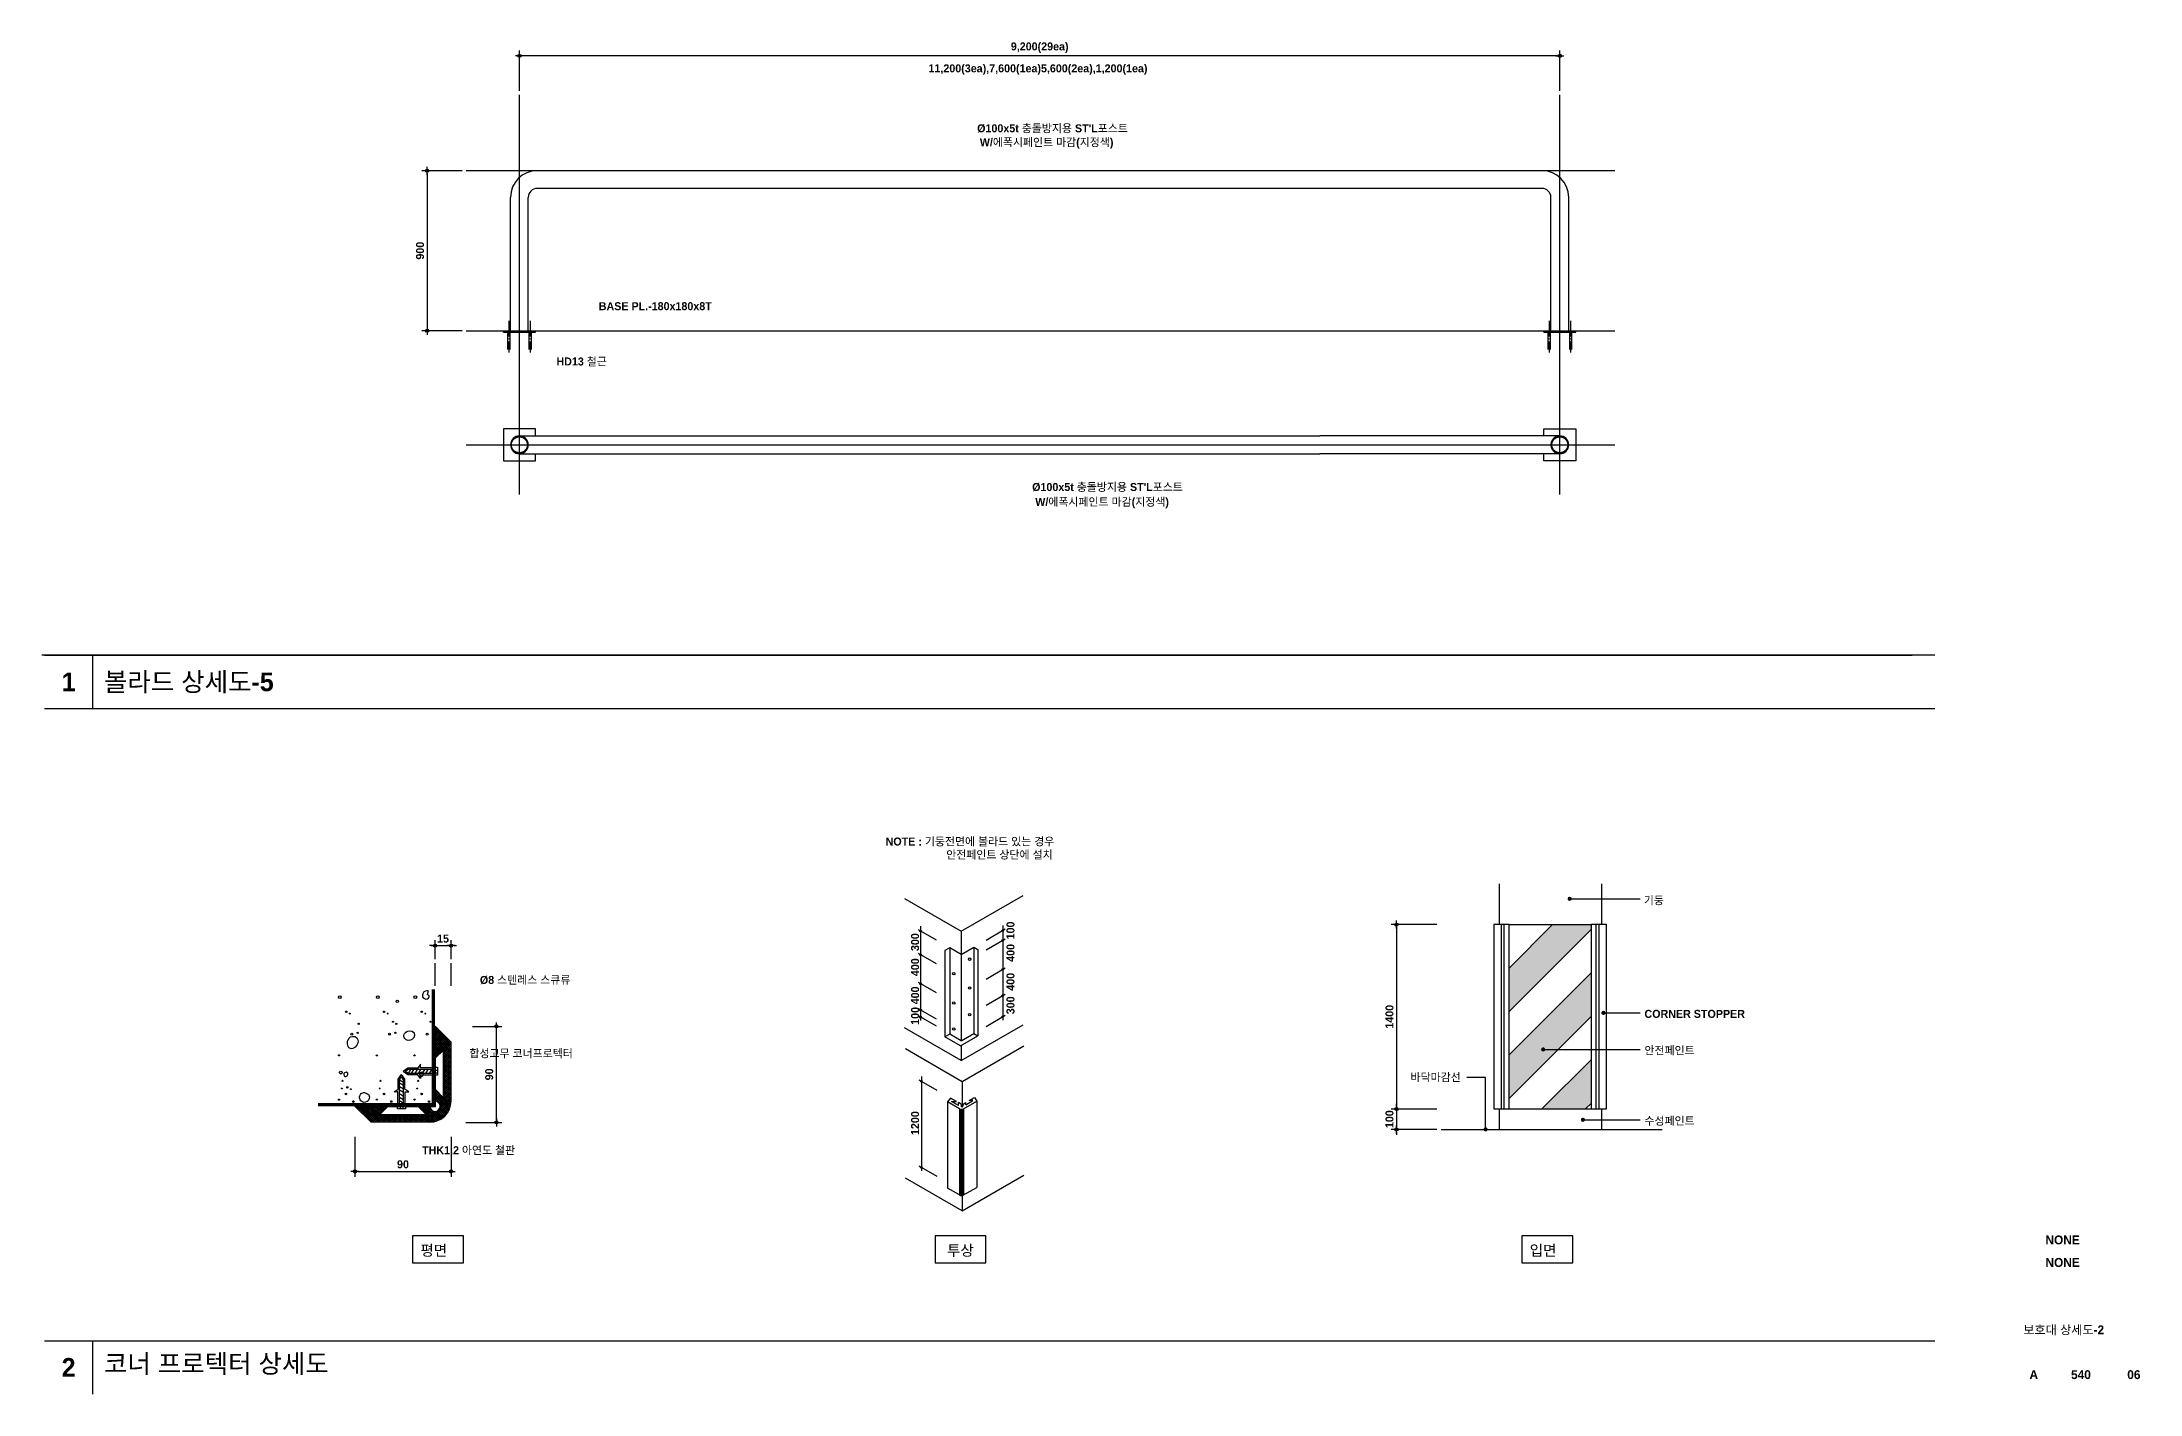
# Model space of a CAD drawing. Extents: x 300 to 49993, y 307 to 8617.
# Drawn here: x 12900 to 24697, y 307 to 7911 of the extents above; entities that cross this region are included whole.
import ezdxf
from ezdxf.enums import TextEntityAlignment as Align

# ---------------------------------------------------------------- set-up
doc = ezdxf.new("R2010")
doc.units = 0
doc.header["$LTSCALE"] = 400
doc.header["$MEASUREMENT"] = 0
doc.header["$PDSIZE"] = -5
for name, pattern in [('CEN', [62, 60, -1, 0, -1]), ('HA01', [1.5, 0.75, -0.75]), ('HID', [0.5, 0.25, -0.25])]:
    doc.linetypes.add(name, pattern=pattern)
doc.layers.get('Defpoints').update_dxf_attribs({"color": 161, "linetype": 'CONTINUOUS'})
for name, color, linetype in [('$RECOVER_210316183841-0', 7, 'CONTINUOUS'), ('$RECOVER_210316183841-24', 7, 'CONTINUOUS'), ('$RECOVER_210316183841-25', 7, 'CONTINUOUS'), ('$RECOVER_210316183841-26', 7, 'CONTINUOUS'), ('1', 1, 'CONTINUOUS'), ('11', 4, 'CONTINUOUS'), ('252', 252, 'CONTINUOUS'), ('4', 4, 'CONTINUOUS'), ('5', 5, 'CONTINUOUS'), ('6', 6, 'CONTINUOUS'), ('7', 7, 'CONTINUOUS'), ('9', 9, 'CONTINUOUS'), ('A-DET', 7, 'CONTINUOUS'), ('A-DIM', 7, 'CONTINUOUS'), ('A-TEXT', 3, 'CONTINUOUS'), ('A-TITLE-TEXT', 2, 'CONTINUOUS'), ('AA-TEX-3', 3, 'CONTINUOUS'), ('CEN', 1, 'CEN'), ('COL', 2, 'CONTINUOUS'), ('DIM', 7, 'CONTINUOUS'), ('EL6', 5, 'CONTINUOUS'), ('ETC', 6, 'CONTINUOUS'), ('STEEL', 3, 'CONTINUOUS'), ('SYM', 7, 'CONTINUOUS')]:
    doc.layers.add(name, color=color, linetype=linetype)
doc.styles.add('2020음성 1차', font='나눔고딕Bold.ttf')
doc.dimstyles.new('RI-DOT-150', dxfattribs={"dimscale": 150, "dimtxt": 3, "dimasz": 1, "dimexe": 2, "dimexo": 2, "dimgap": 1, "dimtad": 1, "dimdec": 0, "dimzin": 9, "dimdsep": 46, "dimtxsty": '2020음성 1차', "dimcen": 0, "dimclrd": 256, "dimclre": 256, "dimclrt": 3, "dimadec": 0, "dimazin": 0, "dimtm": 1e-09, "dimtfac": 1, "dimtdec": 0, "dimtix": 1, "dimtmove": 2, "dimatfit": 3, "dimfxl": 1.25, "dimtolj": 1, "dimtzin": 0, "dimlwd": -1, "dimlwe": -1, "dimarcsym": 0})

# ---------------------------------------------------------------- blocks, each defined once
blk = doc.blocks.new('dimdot')
at = {"layer": '$RECOVER_210316183841-24'}
for radius in [0.6, 0.28]:
    blk.add_circle((0, 0), radius, dxfattribs=at)
at = {"layer": '$RECOVER_210316183841-25'}
blk.add_line((-1.5, 0), (1.5, 0), dxfattribs=at)
blk = doc.blocks.new('*D55')
at = {"layer": 'A-DIM'}
for p, q in [((15320, 2375), (15485, 2375)), ((15455, 1850), (15455, 2360)), ((15283, 1835), (15485, 1835))]:
    blk.add_line(p, q, dxfattribs=at)
at = {"layer": 'Defpoints', "color": 0}
for p in [(15297, 2375), (15455, 2375), (15260, 1835)]:
    blk.add_point(p, dxfattribs=at)
at = {"layer": 'A-DIM', "linetype": 'ByBlock', "xscale": 15, "yscale": 15, "zscale": 15}
for p, rotation in [((15455, 2375), 90), ((15455, 1835), 270)]:
    blk.add_blockref('dimdot', p, dxfattribs=dict(at, rotation=rotation))
at = {"layer": 'A-DIM', "color": 3, "insert": (15415, 2105), "char_height": 45, "attachment_point": 5, "rotation": 90, "style": '2020음성 1차'}
blk.add_mtext('\\A1;90', dxfattribs=at)
blk = doc.blocks.new('*D56')
at = {"layer": 'A-DIM'}
for p, q in [((14660, 1753), (14660, 1529)), ((15200, 1753), (15200, 1529)), ((14675, 1559), (15185, 1559))]:
    blk.add_line(p, q, dxfattribs=at)
at = {"layer": 'Defpoints', "color": 0}
for p in [(14660, 1775), (15200, 1775), (15200, 1559)]:
    blk.add_point(p, dxfattribs=at)
at = {"layer": 'A-DIM', "linetype": 'ByBlock', "xscale": 15, "yscale": 15, "zscale": 15, "rotation": 180}
blk.add_blockref('dimdot', (14660, 1559), dxfattribs=at)
at = {"layer": 'A-DIM', "linetype": 'ByBlock', "xscale": 15, "yscale": 15, "zscale": 15}
blk.add_blockref('dimdot', (15200, 1559), dxfattribs=at)
at = {"layer": 'A-DIM', "color": 3, "insert": (14930, 1599), "char_height": 45, "attachment_point": 5, "style": '2020음성 1차'}
blk.add_mtext('\\A1;90', dxfattribs=at)
blk = doc.blocks.new('*D57')
at = {"layer": 'A-DIM'}
for p, q in [((15110, 2753), (15110, 2859)), ((15200, 2753), (15200, 2859)), ((15095, 2829), (15080, 2829)), ((15110, 2829), (15200, 2829)), ((15215, 2829), (15230, 2829))]:
    blk.add_line(p, q, dxfattribs=at)
at = {"layer": 'Defpoints', "color": 0}
for p in [(15110, 2730), (15200, 2829), (15200, 2730)]:
    blk.add_point(p, dxfattribs=at)
at = {"layer": 'A-DIM', "linetype": 'ByBlock', "xscale": 15, "yscale": 15, "zscale": 15}
blk.add_blockref('dimdot', (15110, 2829), dxfattribs=at)
at = {"layer": 'A-DIM', "linetype": 'ByBlock', "xscale": 15, "yscale": 15, "zscale": 15, "rotation": 180}
blk.add_blockref('dimdot', (15200, 2829), dxfattribs=at)
at = {"layer": 'A-DIM', "color": 3, "insert": (15155, 2868), "char_height": 45, "attachment_point": 5, "style": '2020음성 1차'}
blk.add_mtext('\\A1;15', dxfattribs=at)
blk = doc.blocks.new('*X5')
at = {"layer": '$RECOVER_210316183841-0', "color": 0}
for p, q in [((655.1, 283.8), (655.8, 284.6)), ((655.1, 282.1), (656.7, 283.7)), ((670.1, 268.6), (655.1, 283.6)), ((655.1, 280.3), (657.6, 282.8)), ((655.1, 278.5), (658.5, 281.9)), ((670.1, 266.9), (655.1, 281.9)), ((655.1, 276.8), (659.4, 281.1)), ((655.1, 275), (660.3, 280.2)), ((670.1, 265.1), (655.1, 280.1)), ((655.1, 273.2), (661.1, 279.3)), ((655.1, 271.5), (662, 278.4)), ((670.1, 263.3), (655.1, 278.3)), ((655.1, 269.7), (662.9, 277.6)), ((655.1, 267.9), (663.8, 276.7)), ((670.1, 261.5), (655.1, 276.5)), ((655.1, 266.2), (664.7, 275.8)), ((670.1, 270.4), (660.8, 279.6)), ((655.1, 264.4), (665.6, 274.9)), ((670.1, 259.8), (655.1, 274.8)), ((655.1, 262.6), (666.5, 274)), ((655.1, 260.9), (667.4, 273.2)), ((670.1, 258), (655.1, 273)), ((655.1, 259.1), (668.3, 272.3)), ((655.1, 257.3), (669.2, 271.4)), ((662.9, 263.4), (655.1, 271.2)), ((662, 262.6), (655.1, 269.5)), ((661.1, 261.7), (655.1, 267.7)), ((660.2, 260.8), (655.1, 265.9)), ((659.3, 259.9), (655.1, 264.2)), ((658.4, 259), (655.1, 262.4)), ((657.5, 258.2), (655.1, 260.6)), ((656.6, 257.3), (655.1, 258.9)), ((655.8, 256.4), (655.1, 257.1)), ((663.1, 263.6), (670.1, 270.5)), ((663.1, 261.8), (670.1, 268.8)), ((663.1, 260), (670.1, 267)), ((663.1, 258.2), (670.1, 265.2)), ((663.1, 256.5), (670.1, 263.5)), ((670.1, 256.2), (663.1, 263.2)), ((663.1, 254.7), (670.1, 261.7)), ((670.1, 254.5), (663.1, 261.5)), ((663.1, 252.9), (670.1, 259.9)), ((670.1, 252.7), (663.1, 259.7)), ((663.1, 251.2), (670.1, 258.2)), ((670.1, 250.9), (663.1, 257.9)), ((663.1, 249.4), (670.1, 256.4)), ((670.1, 249.2), (663.1, 256.2)), ((663.1, 247.6), (670.1, 254.6)), ((670.1, 247.4), (663.1, 254.4)), ((663.1, 245.9), (670.1, 252.9)), ((670.1, 245.6), (663.1, 252.6)), ((663.1, 244.1), (670.1, 251.1)), ((670.1, 243.9), (663.1, 250.9)), ((663.1, 242.3), (670.1, 249.3)), ((670.1, 242.1), (663.1, 249.1)), ((663.1, 240.6), (670.1, 247.6)), ((670.1, 240.3), (663.1, 247.3)), ((663.1, 238.8), (670.1, 245.8)), ((670.1, 238.6), (663.1, 245.6)), ((663.1, 237), (670.1, 244)), ((670.1, 236.8), (663.1, 243.8)), ((663.1, 235.3), (670.1, 242.3)), ((670.1, 235), (663.1, 242)), ((663.1, 233.5), (670.1, 240.5)), ((670.1, 233.3), (663.1, 240.3)), ((663.1, 231.7), (670.1, 238.7)), ((670.1, 231.5), (663.1, 238.5)), ((663.1, 230), (670.1, 237)), ((670.1, 229.7), (663.1, 236.7)), ((647.9, 195.3), (670.1, 217.5)), ((655.1, 225.5), (655.5, 225.9)), ((669.6, 210.8), (655.1, 225.3)), ((655.1, 223.7), (656.4, 225)), ((655.1, 222), (657.2, 224.1)), ((669.2, 209.4), (655.1, 223.5)), ((655.1, 220.2), (658.1, 223.2)), ((655.1, 218.4), (659, 222.4)), ((668.7, 208.1), (655.1, 221.7)), ((655.1, 216.7), (659.9, 221.5)), ((668.2, 206.9), (655.1, 220)), ((667.6, 205.7), (655.1, 218.2)), ((656.7, 214.8), (655.1, 216.4)), ((655.3, 215.1), (660.8, 220.6)), ((656.7, 214.8), (661.7, 219.7)), ((657.9, 214.2), (662.5, 218.8)), ((658.8, 213.3), (670.1, 224.6)), ((659.5, 212.2), (670.1, 222.8)), ((659.6, 208.9), (670.1, 219.3)), ((659.8, 210.8), (670.1, 221.1)), ((663.1, 228.2), (670.1, 235.2)), ((670.1, 228), (663.1, 235)), ((663.1, 226.4), (670.1, 233.4)), ((670.1, 226.2), (663.1, 233.2)), ((663.1, 224.7), (670.1, 231.7)), ((670.1, 224.4), (663.1, 231.4)), ((663.1, 222.9), (670.1, 229.9)), ((670.1, 222.7), (663.1, 229.7)), ((663.1, 221.1), (670.1, 228.1)), ((670.1, 220.9), (663.1, 227.9)), ((663.1, 219.4), (670.1, 226.4)), ((670.1, 219.1), (663.1, 226.1)), ((670.1, 217.4), (663.1, 224.4)), ((670.1, 215.6), (663.1, 222.6)), ((670, 213.9), (663.1, 220.8)), ((669.8, 212.3), (663.1, 219)), ((580.8, 209.6), (581.5, 210.3)), ((581.7, 208.7), (583.3, 210.3)), ((596.7, 195.3), (581.7, 210.3)), ((582.6, 207.8), (585.1, 210.3)), ((598.4, 195.3), (583.4, 210.3)), ((583.5, 206.9), (586.8, 210.3)), ((584.4, 206.1), (588.6, 210.3)), ((600.2, 195.3), (585.2, 210.3)), ((585.3, 205.2), (590.4, 210.3)), ((586.1, 204.3), (592.1, 210.3)), ((587, 203.4), (593.9, 210.3)), ((602, 195.3), (587, 210.3)), ((587.9, 202.6), (595.7, 210.3)), ((603.7, 195.3), (588.7, 210.3)), ((588.8, 201.7), (597.4, 210.3)), ((589.7, 200.8), (599.2, 210.3)), ((605.5, 195.3), (590.5, 210.3)), ((590.6, 199.9), (601, 210.3)), ((591.5, 199), (602.7, 210.3)), ((607.3, 195.3), (592.3, 210.3)), ((592.4, 198.2), (604.5, 210.3)), ((593.3, 197.3), (606.3, 210.3)), ((609, 195.3), (594, 210.3)), ((594.2, 196.4), (608.1, 210.3)), ((595.1, 195.5), (609.8, 210.3)), ((603.1, 203), (595.8, 210.3)), ((596.6, 195.3), (603.6, 202.3)), ((604, 203.9), (597.6, 210.3)), ((598.4, 195.3), (605.4, 202.3)), ((604.9, 204.8), (599.3, 210.3)), ((600.1, 195.3), (607.1, 202.3)), ((605.8, 205.6), (601.1, 210.3)), ((601.9, 195.3), (608.9, 202.3)), ((606.7, 206.5), (602.9, 210.3)), ((603.7, 195.3), (610.7, 202.3)), ((610.8, 195.3), (603.8, 202.3)), ((607.6, 207.4), (604.6, 210.3)), ((605.4, 195.3), (612.4, 202.3)), ((612.6, 195.3), (605.6, 202.3)), ((608.4, 208.3), (606.4, 210.3)), ((607.2, 195.3), (614.2, 202.3)), ((614.3, 195.3), (607.3, 202.3)), ((609.3, 209.1), (608.2, 210.3)), ((609, 195.3), (616, 202.3)), ((616.1, 195.3), (609.1, 202.3)), ((610.2, 210), (609.9, 210.3)), ((610.7, 195.3), (617.7, 202.3)), ((617.9, 195.3), (610.9, 202.3)), ((612.5, 195.3), (619.5, 202.3)), ((619.6, 195.3), (612.6, 202.3)), ((614.3, 195.3), (621.3, 202.3)), ((621.4, 195.3), (614.4, 202.3)), ((616, 195.3), (623, 202.3)), ((623.2, 195.3), (616.2, 202.3)), ((617.8, 195.3), (624.8, 202.3)), ((624.9, 195.3), (617.9, 202.3)), ((619.6, 195.3), (626.6, 202.3)), ((626.7, 195.3), (619.7, 202.3)), ((621.3, 195.3), (628.3, 202.3)), ((628.5, 195.3), (621.5, 202.3)), ((623.1, 195.3), (630.1, 202.3)), ((630.2, 195.3), (623.2, 202.3)), ((624.9, 195.3), (631.9, 202.3)), ((632, 195.3), (625, 202.3)), ((626.6, 195.3), (633.6, 202.3)), ((633.8, 195.3), (626.8, 202.3)), ((628.4, 195.3), (635.4, 202.3)), ((635.5, 195.3), (628.5, 202.3)), ((630.2, 195.3), (637.2, 202.3)), ((637.3, 195.3), (630.3, 202.3)), ((631.9, 195.3), (638.9, 202.3)), ((639.1, 195.3), (632.1, 202.3)), ((633.7, 195.3), (640.7, 202.3)), ((640.9, 195.3), (633.9, 202.3)), ((635.5, 195.3), (642.5, 202.3)), ((642.6, 195.3), (635.6, 202.3)), ((637.2, 195.3), (644.2, 202.3)), ((644.4, 195.3), (637.4, 202.3)), ((639, 195.3), (646, 202.3)), ((646.2, 195.3), (639.2, 202.3)), ((639.5, 209.9), (639.9, 210.3)), ((654.5, 195.8), (640, 210.3)), ((640.4, 209), (641.6, 210.3)), ((640.8, 195.3), (652.1, 206.6)), ((647.9, 195.3), (640.9, 202.3)), ((641.2, 208.1), (643.4, 210.3)), ((655.9, 196.2), (641.8, 210.3)), ((642.1, 207.2), (645.2, 210.3)), ((642.5, 195.3), (653.2, 205.9)), ((649.7, 195.3), (642.7, 202.3)), ((643, 206.4), (646.9, 210.3)), ((657.2, 196.6), (643.5, 210.3)), ((643.9, 205.5), (648.7, 210.3)), ((644.3, 195.3), (654.5, 205.5)), ((651.4, 195.3), (644.5, 202.3)), ((644.8, 204.6), (650.3, 210.1)), ((658.5, 197.1), (645.3, 210.3)), ((645.7, 203.7), (650.6, 208.6)), ((646.1, 195.3), (656.5, 205.7)), ((653, 195.5), (646.2, 202.3)), ((646.5, 202.8), (651.2, 207.5)), ((659.6, 197.7), (647.1, 210.3)), ((650.6, 208.5), (648.8, 210.3)), ((649.6, 195.3), (670.1, 215.7)), ((651.4, 195.4), (670, 213.9)), ((660.7, 198.4), (653.3, 205.9)), ((653.4, 195.6), (669.8, 211.9)), ((661.8, 199.1), (655.4, 205.5)), ((655.7, 196.1), (669.2, 209.6)), ((662.8, 199.9), (656.8, 205.8)), ((663.7, 200.7), (658, 206.5)), ((658.6, 197.2), (668.2, 206.8)), ((664.6, 201.6), (658.8, 207.4)), ((665.5, 202.5), (659.5, 208.5)), ((666.9, 204.6), (659.6, 211.9)), ((666.2, 203.5), (659.8, 209.9))]:
    blk.add_line(p, q, dxfattribs=at)
blk = doc.blocks.new('*D7')
at = {"layer": 'A-DIM'}
for p, q in [((20743, 1910), (20486, 1910)), ((20516, 1925), (20516, 1940)), ((20516, 1910), (20516, 1795)), ((20743, 1795), (20486, 1795)), ((20516, 1780), (20516, 1765))]:
    blk.add_line(p, q, dxfattribs=at)
at = {"layer": 'Defpoints', "color": 0}
for p in [(20766, 1910), (20516, 1795), (20766, 1795)]:
    blk.add_point(p, dxfattribs=at)
at = {"layer": 'A-DIM', "linetype": 'ByBlock', "xscale": 15, "yscale": 15, "zscale": 15}
for p, rotation in [((20516, 1910), 270), ((20516, 1795), 90)]:
    blk.add_blockref('dimdot', p, dxfattribs=dict(at, rotation=rotation))
at = {"layer": 'A-DIM', "color": 3, "insert": (20477, 1853), "char_height": 45, "attachment_point": 5, "rotation": 90, "style": '2020음성 1차'}
blk.add_mtext('\\A1;100', dxfattribs=at)
blk = doc.blocks.new('*D8')
at = {"layer": 'A-DIM'}
for p, q in [((20743, 2947), (20486, 2947)), ((20516, 2932), (20516, 1925)), ((20743, 1910), (20486, 1910))]:
    blk.add_line(p, q, dxfattribs=at)
at = {"layer": 'Defpoints', "color": 0}
for p in [(20766, 2947), (20516, 1910), (20766, 1910)]:
    blk.add_point(p, dxfattribs=at)
at = {"layer": 'A-DIM', "linetype": 'ByBlock', "xscale": 15, "yscale": 15, "zscale": 15}
for p, rotation in [((20516, 2947), 90), ((20516, 1910), 270)]:
    blk.add_blockref('dimdot', p, dxfattribs=dict(at, rotation=rotation))
at = {"layer": 'A-DIM', "color": 3, "insert": (20477, 2429), "char_height": 45, "attachment_point": 5, "rotation": 90, "style": '2020음성 1차'}
blk.add_mtext('\\A1;1400', dxfattribs=at)
blk = doc.blocks.new('*D19')
at = {"layer": 'A-DIM'}
for p, q in [((15262, 7187), (15036, 7187)), ((15066, 7172), (15066, 6302)), ((15262, 6287), (15036, 6287))]:
    blk.add_line(p, q, dxfattribs=at)
at = {"layer": 'Defpoints', "color": 0}
for p in [(15285, 7187), (15066, 6287), (15285, 6287)]:
    blk.add_point(p, dxfattribs=at)
at = {"layer": 'A-DIM', "linetype": 'ByBlock', "xscale": 15, "yscale": 15, "zscale": 15}
for p, rotation in [((15066, 7187), 90), ((15066, 6287), 270)]:
    blk.add_blockref('dimdot', p, dxfattribs=dict(at, rotation=rotation))
at = {"layer": 'A-DIM', "color": 3, "insert": (15026, 6737), "char_height": 45, "attachment_point": 5, "rotation": 90, "style": '2020음성 1차'}
blk.add_mtext('\\A1;900', dxfattribs=at)
blk = doc.blocks.new('*D20')
at = {"layer": 'A-DIM'}
for p, q in [((15585, 7636), (15585, 7863)), ((21420, 7833), (15600, 7833)), ((21435, 7636), (21435, 7863))]:
    blk.add_line(p, q, dxfattribs=at)
at = {"layer": 'Defpoints', "color": 0}
for p in [(15585, 7833), (15585, 7614), (21435, 7614)]:
    blk.add_point(p, dxfattribs=at)
at = {"layer": 'A-DIM', "linetype": 'ByBlock', "xscale": 15, "yscale": 15, "zscale": 15, "rotation": 180}
blk.add_blockref('dimdot', (15585, 7833), dxfattribs=at)
at = {"layer": 'A-DIM', "linetype": 'ByBlock', "xscale": 15, "yscale": 15, "zscale": 15}
blk.add_blockref('dimdot', (21435, 7833), dxfattribs=at)
at = {"layer": 'A-DIM', "color": 3, "insert": (18510, 7879), "char_height": 45, "attachment_point": 5, "style": '2020음성 1차'}
blk.add_mtext('\\A1;9,200(29ea)', dxfattribs=at)

msp = doc.modelspace()

# ---------------------------------------------------------------- hatches: boundary and pattern name
at = {"layer": '252'}
h = msp.add_hatch(dxfattribs=at)
h.set_pattern_fill('CROSS', color=256, scale=16.127992, style=0)
h.set_pattern_definition([(0, (12808.989, -5067.9227), (4.031998, 4.031998), [2.015999, -6.047997]), (90, (12809.997, -5068.9307), (-4.031998, 4.031998), [2.015999, -6.047997])])
h.paths.add_polyline_path([(21612.3, 2921.3), (21612.3, 2947.1), (21393.7, 2947.1), (21149.3, 2702.8), (21149.3, 2458.4)])
h.paths.add_polyline_path([(21149.3, 2214), (21149.3, 1969.6), (21612.3, 2432.6), (21612.3, 2677)])
h.paths.add_polyline_path([(21334.4, 1910.3), (21578.8, 1910.3), (21612.3, 1943.8), (21612.3, 2188.2)])

# ---------------------------------------------------------------- linework, layer by layer
at = {"layer": '$RECOVER_210316183841-0'}
for p, q in [((23542.4, 4462.2), (12900, 4462.2)), ((12915, 4462.2), (23415, 4462.2)), ((12915, 4162.2), (23542.4, 4162.2)), ((15110.1, 2197.9), (15110.1, 2375.3)), ((15110.1, 1954.1), (15110.1, 2021.3)), ((14842.8, 1925.3), (14660.1, 1925.3)), ((15081.3, 1925.3), (15014.1, 1925.3)), ((12915, 607.2), (23415, 607.2)), ((12915, 607.2), (23542.4, 607.2))]:
    msp.add_line(p, q, dxfattribs=at)
at = {"layer": '$RECOVER_210316183841-0', "color": 0, "ltscale": 2}
for p, q in [((13185, 4462.2), (13185, 4162.2)), ((13185, 607.2), (13185, 307.2))]:
    msp.add_line(p, q, dxfattribs=at)
at = {"layer": '$RECOVER_210316183841-0', "const_width": 18}
msp.add_lwpolyline([(14452.1, 1934.3), (15101.1, 1934.3), (15101.1, 2584)], dxfattribs=at)
at = {"layer": '$RECOVER_210316183841-26', "color": 0}
for points in [[(15674.6, 5695.3), (15674.6, 5735.3), (15494.6, 5735.3), (15494.6, 5555.3), (15674.6, 5555.3), (15674.6, 5595.3)], [(21344.6, 5695.3), (21344.6, 5735.3), (21524.6, 5735.3), (21524.6, 5555.3), (21344.6, 5555.3), (21344.6, 5595.3)]]:
    msp.add_lwpolyline(points, dxfattribs=at)
at = {"layer": '1'}
for p, q in [((15110.1, 2602.5), (15110.1, 2730.4)), ((15200.1, 2602.5), (15200.1, 2730.4))]:
    msp.add_line(p, q, dxfattribs=at)
at = {"layer": '11'}
for p, q in [((17749.7, 3094.7), (18068.8, 2910.5)), ((18068.8, 2910.5), (18416.5, 3111.2)), ((18068.8, 2910.5), (18068.8, 2294.5)), ((18004.3, 2816.5), (17977.2, 2800.9)), ((17977.2, 2800.9), (17977.2, 2316.2)), ((18004.3, 2816.5), (18004.3, 2331.8)), ((18068.8, 2779.3), (18004.3, 2816.5)), ((18068.8, 2779.3), (18139.3, 2820)), ((18139.3, 2820), (18162.9, 2806.4)), ((18139.3, 2820), (18139.3, 2335.3)), ((18162.9, 2806.4), (18162.9, 2321.6)), ((18068.8, 2182.3), (17749.7, 2366.6)), ((18068.8, 2182.3), (18416.5, 2383.1)), ((17754.6, 2249.6), (18073.8, 2065.3)), ((18004.3, 2331.8), (17977.2, 2316.2)), ((18065.3, 2265.3), (17977.2, 2316.2)), ((18068.8, 2294.5), (18004.3, 2331.8)), ((18065.3, 2265.3), (18162.9, 2321.6)), ((18068.8, 2294.5), (18139.3, 2335.3)), ((18068.8, 2267.3), (18068.8, 2182.3)), ((18073.8, 2065.3), (18421.5, 2266.1)), ((18139.3, 2335.3), (18162.9, 2321.6)), ((18073.8, 2065.3), (18073.8, 1922.8)), ((18009.3, 1971.4), (17991.2, 1950.6)), ((17991.2, 1950.6), (17991.2, 1465.8)), ((18058.3, 1911.8), (17991.2, 1950.6)), ((18041.7, 1952.7), (18009.3, 1971.4)), ((18013.5, 1952.7), (18041.7, 1952.7)), ((18053.5, 1929.6), (18013.5, 1952.7)), ((18053.5, 1929.6), (18053.5, 1945.9)), ((18067.7, 1937.7), (18053.5, 1945.9)), ((18058.3, 1911.8), (18058.3, 1427.1)), ((18062.8, 1909.8), (18062.8, 1425.1)), ((18069.5, 1908.6), (18069.5, 1423.9)), ((18076.4, 1909.4), (18076.4, 1424.7)), ((18079.8, 1937.7), (18094.8, 1946.3)), ((18080, 1910.7), (18080, 1426)), ((18082.3, 1911.8), (18156.1, 1954.4)), ((18082.3, 1911.8), (18082.3, 1427.1)), ((18094.8, 1934), (18134.8, 1957.1)), ((18094.8, 1934), (18094.8, 1946.3)), ((18113.5, 1957.1), (18144.3, 1974.9)), ((18134.8, 1957.1), (18113.5, 1957.1)), ((18144.3, 1974.9), (18156.1, 1954.4)), ((18156.1, 1954.4), (18156.1, 1469.7)), ((18073.8, 1337.2), (18421.5, 1538)), ((18073.8, 1337.2), (17754.6, 1521.5)), ((18058.3, 1427.1), (17991.2, 1465.8)), ((18073.8, 1424.1), (18073.8, 1337.2)), ((18082.3, 1427.1), (18156.1, 1469.7))]:
    msp.add_line(p, q, dxfattribs=at)
msp.add_lwpolyline([(18067.7, 1937.7, 0.1006877), (18067.9, 1929.6, 0.0707253), (18069.3, 1926.1, 0.1062523), (18071.6, 1923.5, 0.1606495), (18073.8, 1922.8, 0.1606495), (18076, 1923.5, 0.1062523), (18078.3, 1926.1, 0.0707253), (18079.6, 1929.6, 0.0570094), (18080.1, 1934.2, 0.043429), (18079.8, 1937.7, 0.0707253)], format="xyb", dxfattribs=at)
for centre in [(18116.3, 2752.7), (18027.1, 2671.6), (18116.3, 2590.5), (18027.1, 2506.7), (18027.1, 2360.4), (18116.3, 2440.6)]:
    msp.add_circle(centre, 6.86, dxfattribs=at)
for centre in [(18070.3, 1932.6), (18070.3, 1447.9)]:
    msp.add_arc(centre, 24, 240, 300, dxfattribs=at)
at = {"layer": '4'}
for p, q in [((21106.7, 1910.3), (21106.7, 2947.1)), ((21121.9, 1910.3), (21121.9, 2947.1)), ((21149.3, 2947.1), (21612.3, 2947.1)), ((21149.3, 2702.8), (21393.7, 2947.1)), ((21149.3, 2458.4), (21612.3, 2921.3)), ((21639.7, 1910.3), (21639.7, 2947.1)), ((21655, 1910.3), (21655, 2947.1)), ((21149.3, 2214), (21612.3, 2677)), ((21149.3, 1969.6), (21612.3, 2432.6)), ((21334.4, 1910.3), (21612.3, 2188.2)), ((21149.3, 1910.3), (21612.3, 1910.3)), ((21578.8, 1910.3), (21612.3, 1943.8))]:
    msp.add_line(p, q, dxfattribs=at)
at = {"layer": '5'}
for p, q in [((15110.1, 2375.3), (15200.1, 2286.6)), ((15110.1, 2197.9), (15158.1, 2245.3)), ((15158.1, 1973.3), (15158.1, 2245.3)), ((15200.1, 1955.3), (15200.1, 2286.6)), ((14957.4, 2140.2), (14930.6, 2121.7)), ((15013.1, 2140.2), (14957.4, 2140.2)), ((15028.8, 2162.5), (15013.1, 2140.2)), ((15028.8, 2142.5), (15028.8, 2162.5)), ((15101.1, 2142.5), (15028.8, 2142.5)), ((15113, 2197.8), (15155, 2239.2)), ((15113, 1921.8), (15113, 2197.8)), ((14880.3, 2006.6), (14902.6, 2022.2)), ((14900.4, 2006.6), (14880.3, 2006.6)), ((14900.4, 1934.2), (14900.4, 2006.6)), ((14902.6, 2077.9), (14921.1, 2104.7)), ((14902.6, 2022.2), (14902.6, 2077.9)), ((14939.7, 2077.9), (14921.1, 2104.7)), ((14957.4, 2103.2), (14930.6, 2121.7)), ((14939.7, 2022.2), (14939.7, 2077.9)), ((14962, 2006.6), (14939.7, 2022.2)), ((14941.9, 1934.2), (14941.9, 2006.6)), ((14941.9, 2006.6), (14962, 2006.6)), ((15013.1, 2103.2), (14957.4, 2103.2)), ((15028.8, 2080.9), (15013.1, 2103.2)), ((15101.1, 2101), (15028.8, 2101)), ((15028.8, 2101), (15028.8, 2080.9)), ((15158.1, 1973.3), (15110.1, 2021.3)), ((14751.4, 1835.3), (14660.1, 1925.3)), ((14794.1, 1877.3), (14842.8, 1925.3)), ((14799.4, 1879.8), (14842.1, 1921.8)), ((15113, 1921.8), (14842.1, 1921.8)), ((15062.1, 1877.3), (15014.1, 1925.3)), ((15080.1, 1835.3), (14751.4, 1835.3)), ((15062.1, 1877.3), (14794.1, 1877.3))]:
    msp.add_line(p, q, dxfattribs=at)
for centre, radius, start, end in [((15080.1, 1955.3), 120, 270, 0), ((15110.1, 1925.3), 28.8, 180, 90)]:
    msp.add_arc(centre, radius, start, end, dxfattribs=at)
at = {"layer": '6'}
for p, q in [((14960.9, 2132.9), (14943, 2121.7)), ((14960.9, 2110.5), (14974.2, 2132.9)), ((15113, 2132.9), (14960.9, 2132.9)), ((14978.1, 2110.5), (14991.4, 2132.9)), ((14998.1, 2110.5), (15011.4, 2132.9)), ((15017, 2110.5), (15030.3, 2132.9)), ((15038.8, 2110.5), (15052, 2132.9)), ((15058.2, 2110.5), (15071.5, 2132.9)), ((15078.2, 2110.5), (15091.5, 2132.9)), ((15110.3, 2145.4), (15124.6, 2145.4)), ((15110.3, 2128.8), (15124.6, 2128.8)), ((15124.6, 2145.4), (15124.6, 2100.2)), ((14909.9, 2074.4), (14921.1, 2092.3)), ((14909.9, 1922.4), (14909.9, 2074.4)), ((14909.9, 2074.4), (14932.4, 2061.1)), ((14909.9, 2057.2), (14932.4, 2043.9)), ((14909.9, 2037.2), (14932.4, 2023.9)), ((14909.9, 2018.3), (14932.4, 2005)), ((14932.4, 2074.4), (14921.1, 2092.3)), ((14932.4, 1922.4), (14932.4, 2074.4)), ((14960.9, 2110.5), (14943, 2121.7)), ((15113, 2110.5), (14960.9, 2110.5)), ((15124.6, 2100.2), (15109.8, 2100.2)), ((15110.3, 2113.9), (15124.6, 2113.9)), ((14899.6, 1910.7), (14899.6, 1925.6)), ((14944.8, 1910.7), (14899.6, 1910.7)), ((14909.9, 1996.6), (14932.4, 1983.3)), ((14909.9, 1977.1), (14932.4, 1963.8)), ((14909.9, 1957.1), (14932.4, 1943.8)), ((14913.3, 1925), (14913.3, 1910.7)), ((14928.2, 1925), (14928.2, 1910.7)), ((14944.8, 1925), (14944.8, 1910.7))]:
    msp.add_line(p, q, dxfattribs=at)
at = {"layer": '7'}
for p, q in [((21149.3, 1910.3), (21149.3, 2947.1)), ((21612.3, 1910.3), (21612.3, 2947.1)), ((20766.9, 1795.1), (22009.6, 1795.1))]:
    msp.add_line(p, q, dxfattribs=at)
for points in [[(21149.3, 2947.1), (21064, 2947.1), (21064, 1910.3), (21149.3, 1910.3)], [(21612.3, 1910.3), (21697.6, 1910.3), (21697.6, 2947.1), (21612.3, 2947.1)]]:
    msp.add_lwpolyline(points, dxfattribs=at)
at = {"layer": '9', "color": 8, "linetype": 'HID'}
for p, q in [((15518.2, 6278.9), (15518.2, 6180.5)), ((15531, 6278.9), (15531, 6180.5)), ((15638.2, 6278.9), (15638.2, 6180.5)), ((15651, 6278.9), (15651, 6180.5)), ((21368.2, 6278.9), (21368.2, 6180.5)), ((21381, 6278.9), (21381, 6180.5)), ((21488.2, 6278.9), (21488.2, 6180.5)), ((21501, 6278.9), (21501, 6180.5))]:
    msp.add_line(p, q, dxfattribs=at)
at = {"layer": '9'}
for points in [[(15064.2, 2575.3), (15051.2, 2571.8, 0.1471731), (15040.8, 2557.4, 0.2182325), (15042.9, 2535.7), (15058, 2527.8), (15067.2, 2530), (15072.8, 2534.1), (15077.6, 2542.3), (15077.4, 2547.4), (15072.8, 2549.7), (15068.1, 2552), (15070.4, 2562.2), (15072.8, 2572.3), (15069.7, 2574.1)], [(14618.3, 2275.9, -0.094956), (14619.6, 2295.8), (14627, 2309.4), (14634.8, 2315.3), (14645.7, 2318.8), (14660.7, 2317.5), (14671.4, 2310.2), (14676.6, 2299.6, -0.0953785), (14676.8, 2284.5, -0.0839705), (14671.3, 2269), (14662, 2257.9), (14648.4, 2250.3), (14637.9, 2249.4), (14631, 2251.5), (14626.1, 2254.8), (14622, 2261, -0.0570111)], [(14943.3, 2339.8), (14950.7, 2345.3), (14957.4, 2348.4), (14968.9, 2350.2), (14980.8, 2348.4), (14992, 2338.1, -0.1678022), (14993.3, 2318.8, -0.1310452), (14985.4, 2305.2, -0.1262005), (14971.5, 2296.9), (14959.7, 2295.8), (14948.7, 2299.2, -0.2413112), (14935.4, 2318.5, -0.2496674)], [(14687.3, 1985), (14690.8, 1991.7), (14695, 1996.7), (14708.5, 2002.2, -0.1300128), (14727, 1998.3, -0.2700362), (14741.3, 1976.4, -0.2604807), (14729.3, 1952.2), (14719.6, 1947.9), (14709.9, 1947.5, -0.2227058), (14689.3, 1961.3, -0.2328769)]]:
    msp.add_lwpolyline(points, format="xyb", close=True, dxfattribs=at)
for points in [[(14619, 2111.3), (14610.8, 2117.4), (14601.2, 2114.3), (14597.9, 2109.2), (14597.2, 2103.5), (14599.4, 2097.1), (14603.4, 2093.3), (14609, 2092.7), (14616, 2096.4), (14620, 2103.5)], [(15043.8, 2111.3), (15035.6, 2117.4), (15026, 2114.3), (15022.7, 2109.2), (15022, 2103.5), (15024.2, 2097.1), (15028.3, 2093.3), (15033.8, 2092.7), (15040.8, 2096.4), (15044.9, 2103.5)]]:
    msp.add_lwpolyline(points, close=True, dxfattribs=at)
for centre, radius in [((14574.7, 2539.5), 7.78), ((14787.9, 2539.5), 7.78), ((14898, 2515.4), 6.27), ((14999.5, 2539.5), 7.78), ((14610.6, 2456.8), 3.89), ((14630.8, 2446.7), 2.38), ((14681, 2389), 3.13), ((14823.8, 2456.8), 3.89), ((14844, 2446.7), 2.38), ((14873.8, 2400.7), 2.88), ((14892.5, 2389), 3.13), ((15035.4, 2456.8), 3.89), ((15055.6, 2446.7), 2.38), ((15085.3, 2400.7), 2.88), ((14641.7, 2330.4), 5.4), ((14675.6, 2338.3), 3.53), ((14855, 2330.4), 5.4), ((14887.1, 2338.3), 3.53), ((15066.5, 2330.4), 5.4), ((14569.9, 2211.9), 3.15), ((14783.2, 2211.9), 3.15), ((14994.7, 2211.9), 3.15), ((14580.7, 2114.7), 7.78), ((14585.6, 2025.5), 2.38), ((14590.2, 2068.4), 3.22), ((14616.6, 2032), 3.89), ((14636.8, 2022), 2.38), ((14798.8, 2025.5), 2.38), ((14803.5, 2068.4), 3.22), ((15010.4, 2025.5), 2.38), ((15015, 2068.4), 3.22), ((14569.9, 1963), 3.13), ((14609.8, 1995), 4.65), ((14651.1, 1952.1), 4.71), ((14783.2, 1963), 3.13), ((14823.1, 1995), 4.65), ((14864.4, 1952.1), 4.71), ((14994.7, 1963), 3.13), ((15034.6, 1995), 4.65), ((15075.9, 1952.1), 4.71)]:
    msp.add_circle(centre, radius, dxfattribs=at)
at = {"layer": 'A-DET', "color": 1}
for p, q in [((15524.6, 6342), (15524.6, 6255.2)), ((15644.6, 6342), (15644.6, 6255.2)), ((21374.6, 6342), (21374.6, 6255.2)), ((21494.6, 6342), (21494.6, 6255.2)), ((15524.6, 6243.2), (15524.6, 6239.2)), ((15524.6, 6227.2), (15524.6, 6163.7)), ((15644.6, 6243.2), (15644.6, 6239.2)), ((15644.6, 6227.2), (15644.6, 6163.7)), ((21374.6, 6243.2), (21374.6, 6239.2)), ((21374.6, 6227.2), (21374.6, 6163.7)), ((21494.6, 6243.2), (21494.6, 6239.2)), ((21494.6, 6227.2), (21494.6, 6163.7))]:
    msp.add_line(p, q, dxfattribs=at)
at = {"layer": 'A-DIM'}
for p, q in [((17929.1, 2860), (17828.1, 2918.3)), ((17839.9, 2939), (17839.9, 2407.2)), ((18208.4, 2859.9), (18316.8, 2922.5)), ((18208.4, 2804.7), (18316.8, 2867.3)), ((18302, 2941.5), (18302, 2409.6)), ((17929.1, 2726.5), (17828.1, 2784.8)), ((17929.1, 2562.9), (17828.1, 2621.2)), ((18208.4, 2641.1), (18316.8, 2703.7)), ((18208.4, 2494.2), (18316.8, 2556.9)), ((17929.1, 2416), (17828.1, 2474.3)), ((17929.1, 2375.2), (17828.1, 2433.5)), ((18208.4, 2375.1), (18316.8, 2437.8)), ((17934, 2014.8), (17833, 2073.1)), ((17844.9, 2093.9), (17844.9, 1562)), ((17934, 1530.1), (17833, 1588.4))]:
    msp.add_line(p, q, dxfattribs=at)
at = {"layer": 'AA-TEX-3', "color": 1}
for p, q in [((21489.9, 3092.2), (21886.3, 3092.2)), ((21679.6, 2450.9), (21886.3, 2450.9)), ((21341.2, 2245.2), (21886.3, 2245.2)), ((21564.6, 1849.5), (21886.3, 1849.5))]:
    msp.add_line(p, q, dxfattribs=at)
for points in [[(18062.1, 7189.5, 0, 13.3, 0), (18062.1, 7229.5, 0, 0, 0), (18062.1, 7257.1, 0, 0, 0), (18062.1, 7421.2, 0, 0, 0), (18097.9, 7421.2, 0, 0, 0)], [(15653.6, 6291.1, 0, 13.3, 0), (15676.4, 6324, 0, 0, 0), (15692.1, 6346.8, 0, 0, 0), (15746.3, 6425.1, 0, 0, 0), (15782, 6425.1, 0, 0, 0)], [(15648.9, 6251.7, 0, 13.3, 0), (15671.7, 6218.8, 0, 0, 0), (15687.4, 6196, 0, 0, 0), (15742.7, 6116, 0, 0, 0), (15781.8, 6116, 0, 0, 0)], [(18339.2, 5622.3, 0, 13.3, 0), (18339.2, 5582.3, 0, 0, 0), (18339.2, 5554.7, 0, 0, 0), (18339.2, 5403.5, 0, 0, 0), (18375.1, 5403.5, 0, 0, 0)], [(15124.6, 2145.4, 0, 18, 0), (15140.9, 2196.9, 0, 0, 0), (15278.6, 2634, 0, 0, 0), (15340.2, 2634, 0, 0, 0)], [(15198.4, 2217.8, 0, 18, 0), (15252.4, 2217.8, 0, 0, 0), (15287.7, 2217.8, 0, 0, 0), (15287.7, 2217.8, 0, 0, 0)], [(14857.4, 1913.1, 0, 18, 0), (14880.2, 1864.1, 0, 0, 0), (14961.9, 1688, 0, 0, 0), (15016.7, 1688, 0, 0, 0)]]:
    msp.add_lwpolyline(points, format="xyseb", dxfattribs=at)
at = {"layer": 'AA-TEX-3', "color": 1, "const_width": 11.5}
for points in [[(21484.2, 3092.2, 1), (21495.7, 3092.2, 1)], [(21673.9, 2450.9, 1), (21685.4, 2450.9, 1)], [(21335.4, 2245.2, 1), (21347, 2245.2, 1)], [(21022.9, 1795.5, 1), (21011.4, 1795.5, 1)], [(21558.9, 1849.5, 1), (21570.4, 1849.5, 1)]]:
    msp.add_lwpolyline(points, format="xyb", close=True, dxfattribs=at)
at = {"layer": 'AA-TEX-3', "color": 1}
msp.add_lwpolyline([(21017.2, 1795.5), (21017.2, 2086.8), (20911.5, 2086.8)], dxfattribs=at)
at = {"layer": 'CEN', "linetype": 'Continuous', "ltscale": 30}
for p, q in [((15584.6, 5366.4), (15584.6, 7613.8)), ((21434.6, 5366.4), (21434.6, 7613.8)), ((21744.3, 7186.9), (15284.6, 7186.9)), ((15284.6, 5645.3), (21744.3, 5645.3))]:
    msp.add_line(p, q, dxfattribs=at)
at = {"layer": 'COL', "color": 2}
msp.add_line((15284.6, 6286.9), (21744.3, 6286.9), dxfattribs=at)
at = {"layer": 'DIM'}
for centre, radius in [((17839.9, 2911.4), 4.8), ((17839.9, 2911.4), 2.4), ((18302, 2913.9), 4.8), ((18302, 2858.7), 4.8), ((18302, 2913.9), 2.4), ((18302, 2858.7), 2.4), ((17839.9, 2778), 4.8), ((17839.9, 2778), 2.4), ((17839.9, 2614.3), 4.8), ((17839.9, 2614.3), 2.4), ((18302, 2695.1), 4.8), ((18302, 2695.1), 2.4), ((18302, 2548.3), 4.8), ((18302, 2548.3), 2.4), ((17839.9, 2467.5), 4.8), ((17839.9, 2426.7), 4.8), ((17839.9, 2467.5), 2.4), ((17839.9, 2426.7), 2.4), ((18302, 2429.2), 4.8), ((18302, 2429.2), 2.4), ((17844.9, 2066.3), 4.8), ((17844.9, 2066.3), 2.4), ((17844.9, 1581.6), 4.8), ((17844.9, 1581.6), 2.4)]:
    msp.add_circle(centre, radius, dxfattribs=at)
at = {"layer": 'EL6'}
for p, q in [((21092.8, 3176.6), (21092.8, 2947.1)), ((21668.8, 3176.6), (21668.8, 2947.1)), ((21092.8, 1910.3), (21092.8, 1795.1)), ((21668.8, 1910.3), (21668.8, 1795.1))]:
    msp.add_line(p, q, dxfattribs=at)
at = {"layer": 'ETC'}
for points in [[(14983.9, 1045.7), (15269.9, 1045.7), (15269.9, 1197.4), (14983.9, 1197.4)], [(17922, 1045.7), (18208, 1045.7), (18208, 1197.4), (17922, 1197.4)], [(21221.1, 1045.7), (21507.1, 1045.7), (21507.1, 1197.4), (21221.1, 1197.4)]]:
    msp.add_lwpolyline(points, close=True, dxfattribs=at)
at = {"layer": 'STEEL'}
for p, q in [((21334.6, 7186.9), (15684.6, 7186.9)), ((21334.6, 7086.9), (15684.6, 7086.9)), ((15534.6, 6286.9), (15534.6, 7036.9)), ((15634.6, 6286.9), (15634.6, 7036.9)), ((21384.6, 6286.9), (21384.6, 7036.9)), ((21484.6, 6286.9), (21484.6, 7036.9)), ((15494.6, 6286.9), (15674.6, 6286.9)), ((15494.6, 6278.9), (15494.6, 6286.9)), ((15494.6, 6278.9), (15674.6, 6278.9)), ((15674.6, 6278.9), (15674.6, 6286.9)), ((21344.6, 6286.9), (21524.6, 6286.9)), ((21344.6, 6278.9), (21344.6, 6286.9)), ((21344.6, 6278.9), (21524.6, 6278.9)), ((21524.6, 6278.9), (21524.6, 6286.9)), ((15584.6, 5695.3), (16984.6, 5695.3)), ((16984.6, 5695.3), (20084.6, 5695.3)), ((21434.6, 5695.3), (20084.6, 5695.3)), ((15584.6, 5595.3), (16984.6, 5595.3)), ((16984.6, 5595.3), (20084.6, 5595.3)), ((21434.6, 5595.3), (20084.6, 5595.3))]:
    msp.add_line(p, q, dxfattribs=at)
at = {"layer": 'STEEL', "color": 6, "linetype": 'HA01'}
for centre in [(15584.6, 5645.3), (21434.6, 5645.3)]:
    msp.add_circle(centre, 45, dxfattribs=at)
at = {"layer": 'STEEL'}
for centre, radius, start, end in [((15684.6, 7036.9), 150, 90, 180), ((15684.6, 7036.9), 50, 90, 180), ((21334.6, 7036.9), 150, 0, 90), ((21334.6, 7036.9), 50, 0, 90), ((15584.6, 5645.3), 50, 90, 270), ((21434.6, 5645.3), 50, 270, 90)]:
    msp.add_arc(centre, radius, start, end, dxfattribs=at)
at = {"layer": 'STEEL', "color": 6, "linetype": 'HA01'}
for centre, start, end in [((15584.6, 5645.3), 270, 90), ((21434.6, 5645.3), 90, 270)]:
    msp.add_arc(centre, 50, start, end, dxfattribs=at)

# ---------------------------------------------------------------- block references
at = {"layer": '9', "color": 250, "xscale": 6, "yscale": 6, "zscale": 6}
msp.add_blockref('*X5', (11179.7, 663.5), dxfattribs=at)

# ---------------------------------------------------------------- texts
at = {"layer": 'A-TEXT', "style": '2020음성 1차'}
for s, p in [('11,200(3ea),7,600(1ea)5,600(2ea),1,200(1ea) ', (19132.8, 7740)), ("Ø100x5t 충돌방지용 ST'L포스트", (19005.8, 7402.7)), ('W/에폭시페인트 마감(지정색)', (18924.8, 7324.4)), ("Ø100x5t 충돌방지용 ST'L포스트", (19315, 5385.5)), ('W/에폭시페인트 마감(지정색)', (19236.7, 5302.2))]:
    msp.add_text(s, height=45, dxfattribs=at).set_placement(p, align=Align.RIGHT)
for s, p in [('BASE PL.-180x180x8T', (16666.3, 6425)), ('NOTE : 기둥전면에 볼라드 있는 경우', (18592.2, 3414.5)), ('안전페인트 상단에 설치', (18582.7, 3340.3))]:
    msp.add_text(s, height=45, dxfattribs=at).set_placement(p, align=Align.MIDDLE_RIGHT)
msp.add_text('HD13 철근', height=45, dxfattribs=at).set_placement((15792.9, 6114), align=Align.MIDDLE_LEFT)
for s, height, p in [('기둥', 45, (21906.9, 3061)), ('Ø8 스텐레스 스큐류', 45, (15362.4, 2613.5)), ('CORNER STOPPER', 45, (21910.5, 2422.7)), ('합성고무 코너프로텍터', 45, (15303.6, 2200.5)), ('안전페인트', 45, (21910.5, 2217.1)), ('바닥마감선', 45, (20595.3, 2066.4)), ('수성페인트', 45, (21910.5, 1821.3)), ('THK1.2 아연도 철판', 45, (15037.5, 1655.8)), ('평면', 60, (15027.9, 1085.1)), ('투상', 60, (17989, 1085.1)), ('입면', 60, (21265.1, 1085.1))]:
    msp.add_text(s, height=height, dxfattribs=at).set_placement(p)
at = {"layer": 'A-TITLE-TEXT', "style": '2020음성 1차'}
for s, p in [('볼라드 상세도-5', (13248.7, 4312.2)), ('코너 프로텍터 상세도', (13248.7, 478.5))]:
    msp.add_text(s, height=105, dxfattribs=at).set_placement(p, align=Align.MIDDLE_LEFT)
for s, p in [('1', (13050, 4312.2)), ('2', (13050, 457.2))]:
    msp.add_text(s, height=105, dxfattribs=at).set_placement(p, align=Align.MIDDLE_CENTER)
at = {"layer": 'AA-TEX-3', "char_height": 45, "attachment_point": 5, "rotation": 90, "style": '2020음성 1차'}
for s, insert in [('\\A1;100', (18346.2, 2914.3)), ('\\A1;300', (17809.5, 2848.7)), ('\\A1;400', (18346.2, 2788)), ('\\A1;400', (17809.5, 2707.7)), ('\\A1;400', (17809.5, 2549.1)), ('\\A1;400', (18346.2, 2625.7)), ('\\A1;100', (17809.5, 2433.7)), ('\\A1;300', (18346.2, 2493.3)), ('\\A1;1200', (17809.5, 1830.9))]:
    msp.add_mtext(s, dxfattribs=dict(at, insert=insert))
at = {"layer": 'SYM', "style": '2020음성 1차'}
for p in [(24261.8, 1173.9), (24261.8, 1047.2)]:
    msp.add_text('NONE', height=50, dxfattribs=at).set_placement(p, align=Align.MIDDLE)
for s, p in [('보호대 상세도-2', (24267.9, 668.6)), ('A', (24099.4, 416.3)), ('540', (24365, 416.3)), ('06', (24662.4, 416.3))]:
    msp.add_text(s, height=50, dxfattribs=at).set_placement(p, align=Align.MIDDLE_CENTER)

# ---------------------------------------------------------------- dimensions: what is measured, and where the dimension line sits
at = {"layer": 'A-DIM'}
for base, p1, p2, text, picture, middle in [((15584.6, 7832.8), (21434.6, 7613.8), (15584.6, 7613.8), '9,200(29ea)', '*D20', (18509.6, 7879.2)), ((15200.1, 2828.9), (15110.1, 2730.4), (15200.1, 2730.4), '15', '*D57', (15155.1, 2868.4)), ((15200.1, 1559), (14660.1, 1775.3), (15200.1, 1775.3), '90', '*D56', (14930.1, 1598.8))]:
    dim = msp.add_linear_dim(base=base, p1=p1, p2=p2, text=text, dimstyle='RI-DOT-150', override={"dimscale": 15, "dimexo": 1.5, "dimlunit": 6, "dimblk1": 'dimdot', "dimblk2": 'dimdot', "dimsah": 1}, dxfattribs=at)
    dim.commit()
    dim.dimension.update_dxf_attribs({"geometry": picture, "text_midpoint": middle})
dim = msp.add_linear_dim(base=(15065.6, 6286.9), p1=(15284.6, 7186.9), p2=(15284.6, 6286.9), angle=90, dimstyle='RI-DOT-150', override={"dimscale": 15, "dimexo": 1.5, "dimlunit": 6, "dimblk1": 'dimdot', "dimblk2": 'dimdot', "dimsah": 1}, dxfattribs=at)
dim.commit()
dim.dimension.update_dxf_attribs({"geometry": '*D19', "text_midpoint": (15025.7, 6736.9)})
for base, p1, p2, text, picture, middle in [((20516.4, 1910.3), (20765.8, 2947.1), (20765.8, 1910.3), '1400', '*D8', (20476.7, 2428.7)), ((15455, 2375.3), (15260.1, 1835.3), (15297.4, 2375.3), '90', '*D55', (15415.2, 2105.3)), ((20516.4, 1795.1), (20765.8, 1910.3), (20765.8, 1795.1), '100', '*D7', (20476.7, 1852.7))]:
    dim = msp.add_linear_dim(base=base, p1=p1, p2=p2, angle=90, text=text, dimstyle='RI-DOT-150', override={"dimscale": 15, "dimexo": 1.5, "dimlunit": 6, "dimblk1": 'dimdot', "dimblk2": 'dimdot', "dimsah": 1}, dxfattribs=at)
    dim.commit()
    dim.dimension.update_dxf_attribs({"geometry": picture, "text_midpoint": middle})

doc.saveas('drawing.dxf')
